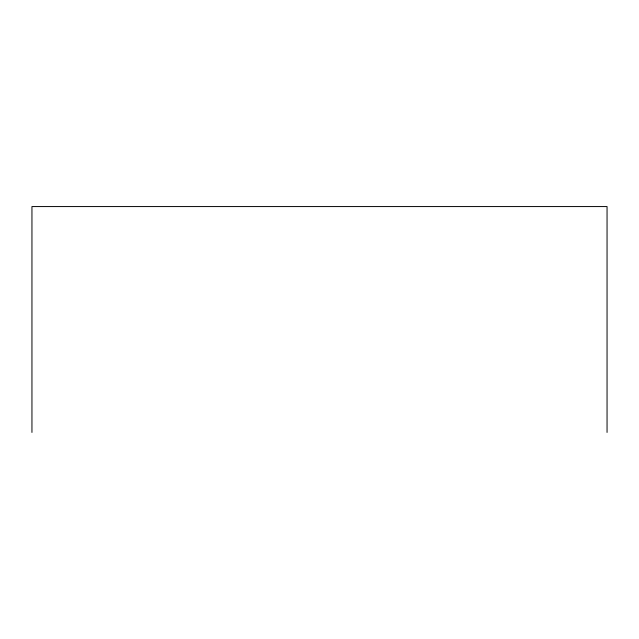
<?xml version="1.0" encoding="UTF-8"?>
<svg xmlns="http://www.w3.org/2000/svg" width="639" height="639" viewBox="0 0 639 639"><rect width="100%" height="100%" fill="white"/><g stroke="black" fill="none" stroke-linecap="round" stroke-linejoin="round"><path stroke-width="0.96" d="M607.05 432.435L607.05 206.565L31.95 206.565L31.95 432.435"/></g></svg>
